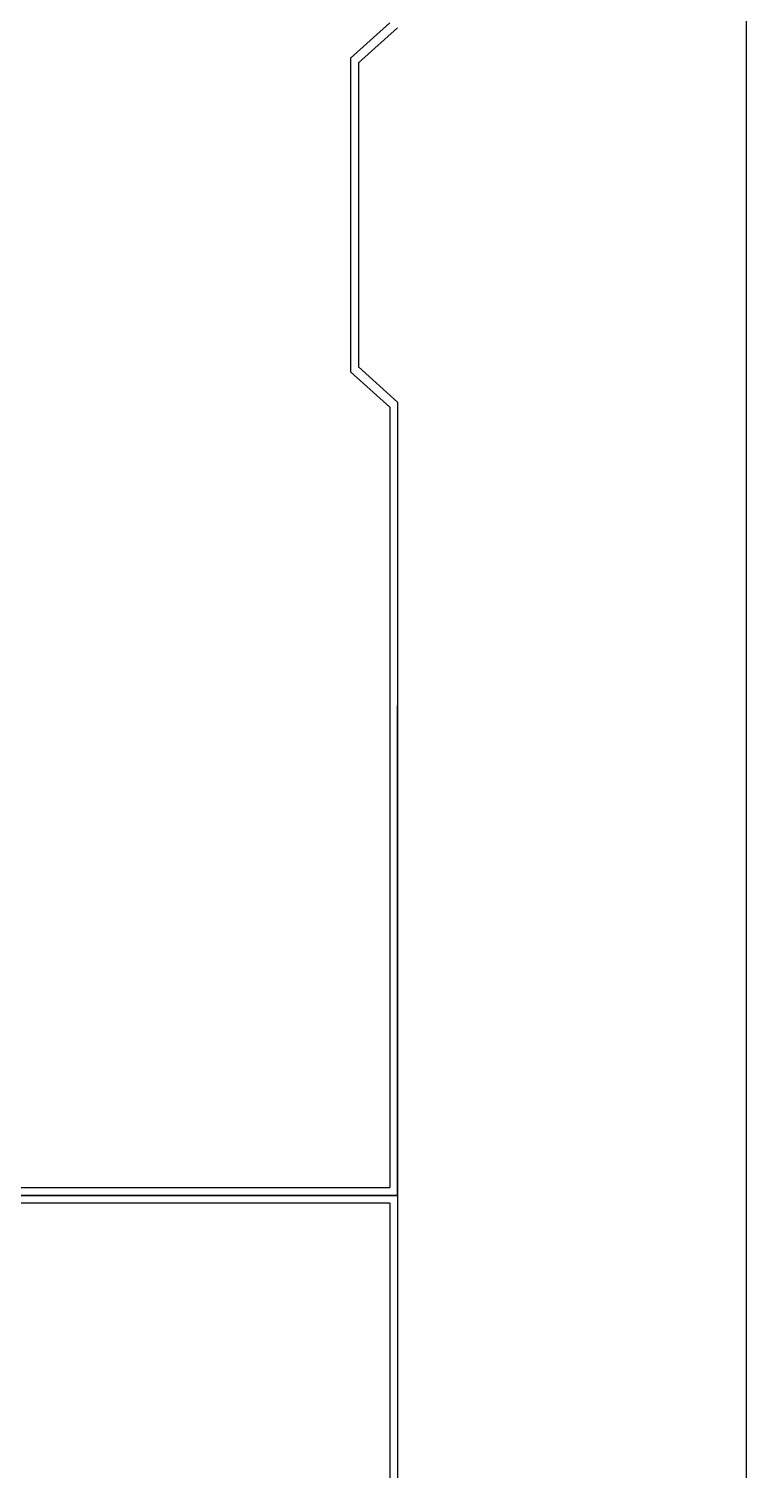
# Model space of a CAD drawing. Header units: millimetres. Extents: x 13515 to 183937, y -33900 to -660.
# Drawn here: x 82182.2 to 82227.9, y -17151.3 to -17059.4 of the extents above; entities that cross this region are included whole.
import ezdxf

# ---------------------------------------------------------------- set-up
doc = ezdxf.new("R2010")
doc.units = ezdxf.units.MM
doc.header["$LTSCALE"] = 100
doc.header["$MEASUREMENT"] = 0
doc.layers.get('0').update_dxf_attribs({"linetype": 'CONTINUOUS'})
doc.layers.add('A-외장판넬', color=8, linetype='CONTINUOUS')
doc.layers.add('PANEL', color=9, linetype='CONTINUOUS')

# ---------------------------------------------------------------- blocks, each defined once
blk = doc.blocks.new('OHD-575-S')
blk.add_line((30, -493.7499999925494), (30, -462.5304877981543))
at = {"layer": 'PANEL'}
for p, q in [((30, 6.25), (5, 6.25)), ((29.5, 5.75), (5.5, 5.75)), ((29.5, 5.75), (29.5, -44)), ((30, 6.25), (30, -44.30901698768138)), ((29.5, -419), (27, -421.25)), ((30, -419.3090169876813), (27.5, -421.5590169876813)), ((27, -421.25), (27, -441.25)), ((27.5, -421.5590169876813), (27.5, -440.940983004868)), ((30, -443.190983004868), (27.5, -440.940983004868)), ((29.5, -443.5), (27, -441.25)), ((29.5, -443.5), (29.5, -493.25)), ((30, -443.190983004868), (30, -493.75)), ((5.5, -493.25), (29.5, -493.25)), ((5, -493.75), (30, -493.75))]:
    blk.add_line(p, q, dxfattribs=at)

msp = doc.modelspace()

# ---------------------------------------------------------------- linework, layer by layer
at = {"layer": 'A-외장판넬', "ltscale": 50}
msp.add_line((82227.94252694037, -15710.00000001478), (82227.94252687134, -17696.7002154956), dxfattribs=at)

# ---------------------------------------------------------------- block references
at = {"color": 0}
for p in [(82175.71056863852, -16640.06733061088), (82175.71056863852, -17140.06733061088)]:
    msp.add_blockref('OHD-575-S', p, dxfattribs=at)

doc.saveas('drawing.dxf')
